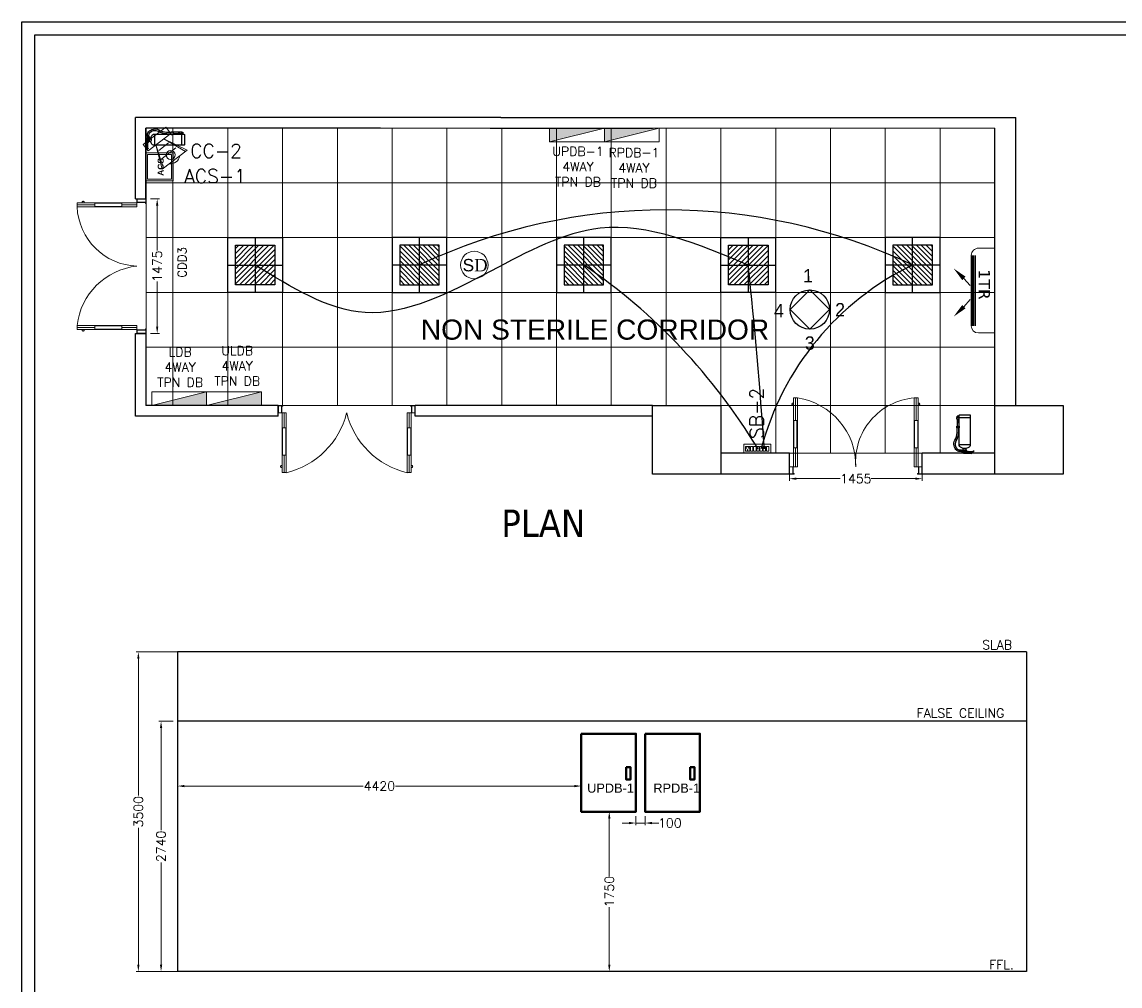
# Model space of a CAD drawing. Header units: millimetres. Extents: x 3552052 to 4144896, y -707811 to -630695.
# Drawn here: x 4033282 to 4045306, y -693168 to -682611 of the extents above; entities that cross this region are included whole.
import ezdxf

# ---------------------------------------------------------------- set-up
doc = ezdxf.new("R2010")
doc.units = ezdxf.units.MM
doc.header["$LTSCALE"] = 6
doc.header["$MEASUREMENT"] = 0
doc.linetypes.add('HIDDEN', pattern=[0.375, 0.25, -0.125])
doc.layers.get('0').update_dxf_attribs({"linetype": 'CONTINUOUS', "lineweight": 0})
doc.layers.get('Defpoints').update_dxf_attribs({"linetype": 'CONTINUOUS', "lineweight": 0})
for name, color, linetype, lineweight in [('1200 Door', 144, 'CONTINUOUS', 0), ('COL', 5, 'CONTINUOUS', 0), ('D.F', 251, 'CONTINUOUS', 0), ('DIM', 7, 'CONTINUOUS', 0), ('Double Leaf Door', 4, 'CONTINUOUS', 0), ('ELE 36W EMERGENCY LIGHT', 5, 'CONTINUOUS', 0), ('ELE 36W LED LIGHT', 6, 'CONTINUOUS', 0), ('ELE-36W EMERGENCY  LED LIGHT', 7, 'CONTINUOUS', 0), ('ELE-36W LED LIGHT', 210, 'CONTINUOUS', 0), ('ELE-4M RAW P.SB', 40, 'CONTINUOUS', 0), ('ELE-4M UPS P.SB', 3, 'CONTINUOUS', 0), ('ELE-6M RAW P.SB', 40, 'HIDDEN', 0), ('ELE-CONDUIT', 5, 'CONTINUOUS', 30), ('ELE-LIGHTING WIRRING', 7, 'CONTINUOUS', 0), ('ELE-SOCKET NMBERING', 7, 'CONTINUOUS', 9), ('ELE. DB', 1, 'CONTINUOUS', 0), ('ELE.DB', 1, 'CONTINUOUS', 0), ('FA-BELOW SMOKE DERECTOR', 1, 'CONTINUOUS', 0), ('FA-FIRE TEXT', 7, 'CONTINUOUS', 0), ('hatch', 252, 'CONTINUOUS', 0), ('HVAC_HI_WALL_1TR', 1, 'CONTINUOUS', 0), ('LV-ACS', 30, 'CONTINUOUS', 0), ('LV.CC CEMARA', 66, 'CONTINUOUS', 0), ('M HVAC HIGH WALL UNIT', 3, 'CONTINUOUS', 0), ('MEP_HVAC_RA_DUCT', 1, 'CONTINUOUS', 0), ('MEP_HVAC_TEXT', 7, 'CONTINUOUS', 0), ('TEXT', 5, 'CONTINUOUS', 0), ('WALL', 8, 'CONTINUOUS', 0)]:
    doc.layers.add(name, color=color, linetype=linetype, lineweight=lineweight)
doc.layers.add('dwgmodels.com', color=250, linetype='CONTINUOUS')
doc.layers.add('ELE-6A AC SOCKET', color=7, linetype='CONTINUOUS', lineweight=0, true_color=0x00ceb6)
doc.layers.add('ELE-LIGHTING WIRING', color=7, linetype='CONTINUOUS', lineweight=0, true_color=0x63d7b6)
doc.styles.add('Annotation', font='tahoma.ttf')
doc.styles.add('ARIAL', font='arial.ttf')
doc.styles.add('PDF Times New Roman', font='times.ttf')
doc.styles.add('ROMANS', font='romans.shx')
doc.styles.get("Standard").update_dxf_attribs({"font": 'SIMPLEX'})
doc.styles.add('VERDANA', font='verdana.ttf')
doc.dimstyles.new('AEPL1', dxfattribs={"dimtxt": 100, "dimasz": 75, "dimexe": 25, "dimexo": 50, "dimtad": 0, "dimdec": 0, "dimtxsty": 'ROMANS', "dimcen": 2.5, "dimclrd": 7, "dimclre": 7, "dimclrt": 7, "dimadec": 0, "dimazin": 0, "dimtfac": 1, "dimtdec": 0, "dimtmove": 0, "dimatfit": 3, "dimfxl": 1, "dimlwd": 0, "dimlwe": 0, "dimarcsym": 0})

# ---------------------------------------------------------------- blocks, each defined once
blk = doc.blocks.new('77')
at = {"layer": 'ELE-4M UPS P.SB', "color": 251, "linetype": 'ByBlock'}
for p, q in [((3576136, -664143), (3576136, -667183)), ((3576736, -664143), (3576736, -667183)), ((3577336, -664143), (3577336, -667183)), ((3577936, -664143), (3577936, -667183)), ((3578536, -664143), (3578536, -667183)), ((3579136, -664143), (3579136, -667183)), ((3579736, -664143), (3579736, -667183)), ((3580336, -664143), (3580336, -667183)), ((3580936, -664143), (3580936, -667183)), ((3581536, -664143), (3581536, -667183)), ((3582136, -664143), (3582136, -667703)), ((3582736, -664143), (3582736, -667703)), ((3583336, -664143), (3583336, -667703)), ((3583936, -664143), (3583936, -667703)), ((3584536, -664143), (3584536, -667703)), ((3575841, -664743), (3585136, -664743)), ((3575841, -665343), (3585136, -665343)), ((3575841, -665943), (3585136, -665943)), ((3575841, -666543), (3585136, -666543)), ((3575841, -667183), (3585136, -667183))]:
    blk.add_line(p, q, dxfattribs=at)
blk.add_lwpolyline([(3585136, -664143), (3575841, -664143), (3575841, -667183), (3582136, -667183), (3582136, -667703), (3585136, -667703)], close=True, dxfattribs=at)
blk = doc.blocks.new('UPS DB')
at = {"layer": 'hatch'}
h = blk.add_hatch(color=3, dxfattribs=at)
h.dxf.hatch_style = 1
h.paths.add_polyline_path([(0, -150), (600, -150), (600, 0)])
at = {"layer": 'ELE. DB', "color": 3}
blk.add_line((600, 0), (0, -150), dxfattribs=at)
blk.add_lwpolyline([(0, 0), (600, 0), (600, -150), (0, -150)], close=True, dxfattribs=at)
blk = doc.blocks.new('FREAWFRED')
at = {"layer": 'ELE.DB'}
h = blk.add_hatch(color=1, dxfattribs=at)
h.dxf.hatch_style = 1
h.paths.add_polyline_path([(150, 0), (150, 600), (0, 600)])
blk.add_line((0, 600), (150, 0), dxfattribs=at)
blk.add_lwpolyline([(0, 0), (0, 600), (150, 600), (150, 0)], close=True, dxfattribs=at)
blk = doc.blocks.new('CC CEMARA')
at = {"layer": 'LV.CC CEMARA', "linetype": 'ByBlock'}
for p, q in [((94.5, -242.4), (18.6, -67.1)), ((18.6, -67.1), (104.2, -230.6)), ((46.7, -104.5), (105.3, -34.9)), ((239.6, -66.6), (64.7, -12.2)), ((232.1, -75.7), (64.7, -12.2)), ((81.3, -159.1), (162.8, -62.4)), ((94.5, -242.4), (239.6, -66.6))]:
    blk.add_line(p, q, dxfattribs=at)
blk.add_lwpolyline([(110.8, 42.8), (66.4, 79.7), (-66.4, -79.7), (-22, -116.7)], close=True, dxfattribs=at)
blk.add_circle((133.5, -123.5), 32.9, dxfattribs=at)
blk.add_arc((131.6, -123.6), 66.7, 275.37023, 5.54124, dxfattribs=at)
blk = doc.blocks.new('*D785')
at = {"layer": 'Defpoints', "color": 0, "transparency": 16777216}
for p in [(4041685, -687447), (4043140, -687447), (4043140, -687612)]:
    blk.add_point(p, dxfattribs=at)
at = {"layer": 'DIM', "color": 7, "lineweight": 0, "transparency": 16777216}
for p, q in [((4041685, -687497), (4041685, -687637)), ((4043140, -687497), (4043140, -687637)), ((4041760, -687612), (4042243, -687612)), ((4043065, -687612), (4042582, -687612))]:
    blk.add_line(p, q, dxfattribs=at)
at = {"layer": 'DIM', "color": 7, "transparency": 16777216}
for points in [[(4041760, -687600), (4041760, -687625), (4041685, -687612)], [(4043065, -687600), (4043065, -687625), (4043140, -687612)]]:
    blk.add_solid(points, dxfattribs=at)
at = {"layer": 'DIM', "color": 7, "lineweight": -3, "transparency": 16777216, "insert": (4042413, -687612), "char_height": 100, "attachment_point": 5, "style": 'ROMANS'}
blk.add_mtext('1455', dxfattribs=at)
blk = doc.blocks.new('1800x80')
at = {"layer": 'Double Leaf Door'}
for points in [[(101770, -25418), (101775, -25418), (101775, -25121), (101770, -25121)], [(101814, -25121), (101809, -25121), (101809, -25418), (101814, -25418)], [(103113, -25121), (103118, -25121), (103118, -25418), (103113, -25418)], [(103157, -25418), (103152, -25418), (103152, -25121), (103157, -25121)]]:
    blk.add_hatch(color=6, dxfattribs=at).paths.add_polyline_path(points)
at = {"layer": 'Double Leaf Door', "color": 8}
for p, q in [((101756, -24985), (101756, -25003)), ((101770, -24983), (101758, -24983)), ((101758, -25005), (101770, -25005)), ((101770, -25582), (101770, -24928)), ((101770, -24928), (101814, -24928)), ((101770, -24983), (101770, -25005)), ((101792, -25121), (101792, -24928)), ((101814, -24928), (101814, -25582)), ((103157, -24928), (103113, -24928)), ((103113, -24928), (103113, -25582)), ((103135, -25121), (103135, -24928)), ((103157, -25582), (103157, -24928)), ((103157, -24983), (103169, -24983)), ((103157, -24983), (103157, -25005)), ((103169, -25005), (103157, -25005)), ((103171, -24985), (103171, -25003)), ((101792, -25582), (101792, -25418)), ((103135, -25582), (103135, -25418)), ((101726, -25582), (101726, -25682)), ((101766, -25582), (101726, -25582)), ((101728, -25584), (101728, -25680)), ((101764, -25584), (101728, -25584)), ((101764, -25679), (101764, -25584)), ((101766, -25677), (101766, -25582)), ((101814, -25582), (101770, -25582)), ((103113, -25582), (103157, -25582)), ((103161, -25677), (103161, -25582)), ((103161, -25582), (103201, -25582)), ((103163, -25679), (103163, -25584)), ((103163, -25584), (103199, -25584)), ((103199, -25584), (103199, -25680)), ((103201, -25582), (103201, -25682)), ((101726, -25682), (101766, -25682)), ((101728, -25680), (101766, -25680)), ((101776, -25679), (101764, -25679)), ((101778, -25677), (101766, -25677)), ((101766, -25680), (101776, -25680)), ((101766, -25682), (101778, -25682)), ((101776, -25680), (101776, -25679)), ((101778, -25682), (101778, -25677)), ((103149, -25682), (103149, -25677)), ((103149, -25677), (103161, -25677)), ((103161, -25682), (103149, -25682)), ((103151, -25680), (103151, -25679)), ((103151, -25679), (103163, -25679)), ((103161, -25680), (103151, -25680)), ((103199, -25680), (103161, -25680)), ((103201, -25682), (103161, -25682))]:
    blk.add_line(p, q, dxfattribs=at)
at = {"layer": 'Double Leaf Door', "color": 6}
for p, q in [((101814, -25121), (101770, -25121)), ((101770, -25121), (101770, -25418)), ((101775, -25418), (101775, -25121)), ((101809, -25418), (101809, -25121)), ((101814, -25418), (101814, -25121)), ((103113, -25418), (103113, -25121)), ((103113, -25121), (103157, -25121)), ((103118, -25418), (103118, -25121)), ((103152, -25418), (103152, -25121)), ((103157, -25121), (103157, -25418)), ((101770, -25418), (101814, -25418)), ((103157, -25418), (103113, -25418))]:
    blk.add_line(p, q, dxfattribs=at)
at = {"layer": 'Double Leaf Door', "color": 6, "ltscale": 100}
for p, q in [((101809, -25121), (101809, -25418)), ((103118, -25121), (103118, -25418))]:
    blk.add_line(p, q, dxfattribs=at)
at = {"layer": 'Double Leaf Door', "color": 6}
for points in [[(101770, -25121), (101770, -25418), (101775, -25418), (101775, -25121), (101770, -25121)], [(101814, -25121), (101814, -25418), (101809, -25418), (101809, -25121), (101814, -25121)], [(103113, -25121), (103113, -25418), (103118, -25418), (103118, -25121), (103113, -25121)], [(103157, -25121), (103157, -25418), (103152, -25418), (103152, -25121), (103157, -25121)]]:
    blk.add_lwpolyline(points, dxfattribs=at)
at = {"layer": 'Double Leaf Door', "ltscale": 5000}
for points in [[(101770, -25121), (101770, -25418), (101775, -25418), (101775, -25121), (101770, -25121)], [(103157, -25121), (103157, -25418), (103152, -25418), (103152, -25121), (103157, -25121)]]:
    blk.add_lwpolyline(points, dxfattribs=at)
at = {"layer": 'Double Leaf Door', "color": 8}
for centre, radius, start, end in [((101756, -24994), 3.72, 90, 270), ((101758, -24985), 1.98, 90, 180), ((101758, -25003), 1.98, 180, 270), ((101732, -25659), 736, 6.0142, 83.5863), ((103143, -25607), 680, 92.5046, 177.8949), ((103169, -24985), 1.98, 0, 90), ((103169, -25003), 1.98, 270, 0), ((103171, -24994), 3.72, 270, 90)]:
    blk.add_arc(centre, radius, start, end, dxfattribs=at)
blk = doc.blocks.new('*D786')
at = {"layer": 'Defpoints', "color": 0, "transparency": 16777216}
for p in [(4034640, -684547), (4034763, -684547), (4034640, -686022)]:
    blk.add_point(p, dxfattribs=at)
at = {"layer": 'DIM', "color": 7, "lineweight": 0, "transparency": 16777216}
for p, q in [((4034690, -684547), (4034788, -684547)), ((4034763, -684622), (4034763, -685115)), ((4034763, -685947), (4034763, -685454)), ((4034690, -686022), (4034788, -686022))]:
    blk.add_line(p, q, dxfattribs=at)
at = {"layer": 'DIM', "color": 7, "transparency": 16777216}
for points in [[(4034750, -684622), (4034775, -684622), (4034763, -684547)], [(4034750, -685947), (4034775, -685947), (4034763, -686022)]]:
    blk.add_solid(points, dxfattribs=at)
at = {"layer": 'DIM', "color": 7, "lineweight": -3, "transparency": 16777216, "insert": (4034763, -685285), "char_height": 100, "attachment_point": 5, "rotation": 90, "style": 'ROMANS'}
blk.add_mtext('1475', dxfattribs=at)
blk = doc.blocks.new('2000x80')
at = {"layer": 'Double Leaf Door'}
for points in [[(104210, -25358), (104215, -25358), (104215, -25061), (104210, -25061)], [(104254, -25061), (104249, -25061), (104249, -25358), (104254, -25358)], [(105533, -25061), (105538, -25061), (105538, -25358), (105533, -25358)], [(105577, -25358), (105572, -25358), (105572, -25061), (105577, -25061)]]:
    blk.add_hatch(color=6, dxfattribs=at).paths.add_polyline_path(points)
at = {"layer": 'Double Leaf Door', "color": 8}
for p, q in [((104196, -24871), (104196, -24888)), ((104210, -24869), (104198, -24869)), ((104210, -25567), (104210, -24813)), ((104210, -24813), (104254, -24813)), ((104210, -24869), (104210, -24890)), ((104232, -25061), (104232, -24813)), ((104254, -24813), (104254, -25567)), ((105577, -24813), (105533, -24813)), ((105533, -24813), (105533, -25567)), ((105555, -25061), (105555, -24813)), ((105577, -25567), (105577, -24813)), ((105577, -24869), (105589, -24869)), ((105577, -24869), (105577, -24890)), ((105591, -24871), (105591, -24888)), ((104198, -24890), (104210, -24890)), ((105589, -24890), (105577, -24890)), ((104232, -25567), (104232, -25358)), ((105555, -25567), (105555, -25358)), ((104166, -25567), (104166, -25647)), ((104206, -25567), (104166, -25567)), ((104168, -25569), (104168, -25645)), ((104204, -25569), (104168, -25569)), ((104204, -25644), (104204, -25569)), ((104206, -25642), (104206, -25567)), ((104254, -25567), (104210, -25567)), ((105533, -25567), (105577, -25567)), ((105581, -25642), (105581, -25567)), ((105581, -25567), (105621, -25567)), ((105583, -25644), (105583, -25569)), ((105583, -25569), (105619, -25569)), ((105619, -25569), (105619, -25645)), ((105621, -25567), (105621, -25647)), ((104166, -25647), (104206, -25647)), ((104168, -25645), (104206, -25645)), ((104216, -25644), (104204, -25644)), ((104218, -25642), (104206, -25642)), ((104206, -25645), (104216, -25645)), ((104206, -25647), (104218, -25647)), ((104216, -25645), (104216, -25644)), ((104218, -25647), (104218, -25642)), ((105569, -25647), (105569, -25642)), ((105569, -25642), (105581, -25642)), ((105581, -25647), (105569, -25647)), ((105571, -25645), (105571, -25644)), ((105571, -25644), (105583, -25644)), ((105581, -25645), (105571, -25645)), ((105619, -25645), (105581, -25645)), ((105621, -25647), (105581, -25647))]:
    blk.add_line(p, q, dxfattribs=at)
at = {"layer": 'Double Leaf Door', "color": 6}
for p, q in [((104254, -25061), (104210, -25061)), ((104210, -25061), (104210, -25358)), ((104215, -25358), (104215, -25061)), ((104249, -25358), (104249, -25061)), ((104254, -25358), (104254, -25061)), ((105533, -25358), (105533, -25061)), ((105533, -25061), (105577, -25061)), ((105538, -25358), (105538, -25061)), ((105572, -25358), (105572, -25061)), ((105577, -25061), (105577, -25358)), ((104210, -25358), (104254, -25358)), ((105577, -25358), (105533, -25358))]:
    blk.add_line(p, q, dxfattribs=at)
at = {"layer": 'Double Leaf Door', "color": 6, "ltscale": 100}
for p, q in [((104249, -25061), (104249, -25358)), ((105538, -25061), (105538, -25358))]:
    blk.add_line(p, q, dxfattribs=at)
at = {"layer": 'Double Leaf Door', "color": 6}
for points in [[(104210, -25061), (104210, -25358), (104215, -25358), (104215, -25061), (104210, -25061)], [(104254, -25061), (104254, -25358), (104249, -25358), (104249, -25061), (104254, -25061)], [(105533, -25061), (105533, -25358), (105538, -25358), (105538, -25061), (105533, -25061)], [(105577, -25061), (105577, -25358), (105572, -25358), (105572, -25061), (105577, -25061)]]:
    blk.add_lwpolyline(points, dxfattribs=at)
at = {"layer": 'Double Leaf Door', "ltscale": 5000}
for points in [[(104210, -25061), (104210, -25358), (104215, -25358), (104215, -25061), (104210, -25061)], [(105577, -25061), (105577, -25358), (105572, -25358), (105572, -25061), (105577, -25061)]]:
    blk.add_lwpolyline(points, dxfattribs=at)
at = {"layer": 'Double Leaf Door', "color": 8}
for centre, radius, start, end in [((104196, -24880), 3.72, 90, 270), ((104198, -24871), 1.98, 90, 180), ((104198, -24888), 1.98, 180, 270), ((104144, -25555), 750, 359.0321, 81.5724), ((105589, -25509), 698, 94.5944, 184.8011), ((105589, -24871), 1.98, 0, 90), ((105589, -24888), 1.98, 270, 0), ((105591, -24880), 3.72, 270, 90)]:
    blk.add_arc(centre, radius, start, end, dxfattribs=at)
blk = doc.blocks.new('1500x80')
at = {"layer": 'Double Leaf Door'}
for points in [[(99336, -25418), (99341, -25418), (99341, -25121), (99336, -25121)], [(99380, -25121), (99375, -25121), (99375, -25418), (99380, -25418)], [(100704, -25121), (100709, -25121), (100709, -25418), (100704, -25418)], [(100748, -25418), (100743, -25418), (100743, -25121), (100748, -25121)]]:
    blk.add_hatch(color=6, dxfattribs=at).paths.add_polyline_path(points)
at = {"layer": 'Double Leaf Door', "color": 8}
for p, q in [((99322, -24985), (99322, -25003)), ((99336, -24983), (99324, -24983)), ((99324, -25005), (99336, -25005)), ((99336, -25582), (99336, -24928)), ((99336, -24928), (99380, -24928)), ((99336, -24983), (99336, -25005)), ((99358, -25121), (99358, -24928)), ((99380, -24928), (99380, -25582)), ((100748, -24928), (100704, -24928)), ((100704, -24928), (100704, -25582)), ((100726, -25121), (100726, -24928)), ((100748, -25582), (100748, -24928)), ((100748, -24983), (100760, -24983)), ((100748, -24983), (100748, -25005)), ((100760, -25005), (100748, -25005)), ((100762, -24985), (100762, -25003)), ((99358, -25582), (99358, -25418)), ((100726, -25582), (100726, -25418)), ((99292, -25582), (99292, -25662)), ((99332, -25582), (99292, -25582)), ((99294, -25584), (99294, -25660)), ((99330, -25584), (99294, -25584)), ((99330, -25659), (99330, -25584)), ((99332, -25657), (99332, -25582)), ((99380, -25582), (99336, -25582)), ((100704, -25582), (100748, -25582)), ((100752, -25657), (100752, -25582)), ((100752, -25582), (100792, -25582)), ((100754, -25659), (100754, -25584)), ((100754, -25584), (100790, -25584)), ((100790, -25584), (100790, -25660)), ((100792, -25582), (100792, -25662)), ((99292, -25662), (99332, -25662)), ((99294, -25660), (99332, -25660)), ((99342, -25659), (99330, -25659)), ((99344, -25657), (99332, -25657)), ((99332, -25660), (99342, -25660)), ((99332, -25662), (99344, -25662)), ((99342, -25660), (99342, -25659)), ((99344, -25662), (99344, -25657)), ((100740, -25662), (100740, -25657)), ((100740, -25657), (100752, -25657)), ((100752, -25662), (100740, -25662)), ((100742, -25660), (100742, -25659)), ((100742, -25659), (100754, -25659)), ((100752, -25660), (100742, -25660)), ((100790, -25660), (100752, -25660)), ((100792, -25662), (100752, -25662))]:
    blk.add_line(p, q, dxfattribs=at)
at = {"layer": 'Double Leaf Door', "color": 6}
for p, q in [((99380, -25121), (99336, -25121)), ((99336, -25121), (99336, -25418)), ((99341, -25418), (99341, -25121)), ((99375, -25418), (99375, -25121)), ((99380, -25418), (99380, -25121)), ((100704, -25418), (100704, -25121)), ((100704, -25121), (100748, -25121)), ((100709, -25418), (100709, -25121)), ((100743, -25418), (100743, -25121)), ((100748, -25121), (100748, -25418)), ((99336, -25418), (99380, -25418)), ((100748, -25418), (100704, -25418))]:
    blk.add_line(p, q, dxfattribs=at)
at = {"layer": 'Double Leaf Door', "color": 6, "ltscale": 100}
for p, q in [((99375, -25121), (99375, -25418)), ((100709, -25121), (100709, -25418))]:
    blk.add_line(p, q, dxfattribs=at)
at = {"layer": 'Double Leaf Door', "color": 6}
for points in [[(99336, -25121), (99336, -25418), (99341, -25418), (99341, -25121), (99336, -25121)], [(99380, -25121), (99380, -25418), (99375, -25418), (99375, -25121), (99380, -25121)], [(100704, -25121), (100704, -25418), (100709, -25418), (100709, -25121), (100704, -25121)], [(100748, -25121), (100748, -25418), (100743, -25418), (100743, -25121), (100748, -25121)]]:
    blk.add_lwpolyline(points, dxfattribs=at)
at = {"layer": 'Double Leaf Door', "ltscale": 5000}
for points in [[(99336, -25121), (99336, -25418), (99341, -25418), (99341, -25121), (99336, -25121)], [(100748, -25121), (100748, -25418), (100743, -25418), (100743, -25121), (100748, -25121)]]:
    blk.add_lwpolyline(points, dxfattribs=at)
at = {"layer": 'Double Leaf Door', "color": 8}
for centre, radius, start, end in [((99322, -24994), 3.72, 90, 270), ((99324, -24985), 1.98, 90, 180), ((99324, -25003), 1.98, 180, 270), ((99176, -25796), 892, 13.906, 76.7864), ((100908, -25796), 892, 103.2136, 166.094), ((100760, -24985), 1.98, 0, 90), ((100760, -25003), 1.98, 270, 0), ((100762, -24994), 3.72, 270, 90)]:
    blk.add_arc(centre, radius, start, end, dxfattribs=at)
blk = doc.blocks.new('HI WALL SPLIT AC UNIT 1TR')
at = {"layer": 'M HVAC HIGH WALL UNIT', "color": 1, "lineweight": 5}
for p, q in [((1294404, -128752), (1294404, -129681)), ((1294404, -128752), (1294584, -128752)), ((1294662, -128831), (1294662, -129602)), ((1294404, -129681), (1294584, -129681))]:
    blk.add_line(p, q, dxfattribs=at)
at = {"layer": 'M HVAC HIGH WALL UNIT', "color": 8, "lineweight": 5}
for p, q in [((1294616, -128831), (1294616, -129602)), ((1294625, -128831), (1294625, -129602)), ((1294637, -128831), (1294637, -129602)), ((1294646, -128831), (1294646, -129602)), ((1294655, -128831), (1294655, -129602))]:
    blk.add_line(p, q, dxfattribs=at)
at = {"layer": 'M HVAC HIGH WALL UNIT', "color": 7, "lineweight": 5}
for p, q in [((1294743, -129040), (1294674, -129117)), ((1294743, -129350), (1294674, -129272))]:
    blk.add_line(p, q, dxfattribs=at)
at = {"layer": 'M HVAC HIGH WALL UNIT', "color": 1, "lineweight": 5}
for centre, start, end in [((1294584, -128831), 0, 90), ((1294584, -129602), 270, 0)]:
    blk.add_arc(centre, 78.8, start, end, dxfattribs=at)
at = {"layer": 'M HVAC HIGH WALL UNIT', "color": 7, "lineweight": 5}
for points in [[(1294761, -129059), (1294725, -129021), (1294856, -128931)], [(1294761, -129331), (1294725, -129369), (1294856, -129459)]]:
    blk.add_solid(points, dxfattribs=at)
blk = doc.blocks.new('light300x600')
at = {"layer": 'ELE-36W LED LIGHT', "lineweight": 25}
for p, q in [((918215, -78407), (918215, -79007)), ((918815, -78407), (918215, -78407)), ((918298, -78491), (918299, -78491)), ((918298, -78544), (918352, -78491)), ((918298, -78597), (918405, -78491)), ((918298, -78650), (918458, -78491)), ((918298, -78703), (918511, -78491)), ((918298, -78756), (918564, -78491)), ((918298, -78809), (918617, -78491)), ((918298, -78862), (918670, -78491)), ((918298, -78916), (918723, -78491)), ((918298, -78491), (918298, -78924)), ((918731, -78491), (918298, -78491)), ((918515, -78407), (918515, -79007)), ((918731, -78924), (918731, -78491)), ((918815, -79007), (918815, -78407)), ((918343, -78924), (918731, -78536)), ((918396, -78924), (918731, -78589)), ((918215, -78707), (918815, -78707)), ((918449, -78924), (918731, -78642)), ((918502, -78924), (918731, -78695)), ((918555, -78924), (918731, -78748)), ((918608, -78924), (918731, -78801)), ((918661, -78924), (918731, -78854)), ((918298, -78924), (918731, -78924)), ((918714, -78924), (918731, -78907)), ((918215, -79007), (918815, -79007))]:
    blk.add_line(p, q, dxfattribs=at)
blk = doc.blocks.new('ELE.EMERGENCY 40W LED LIGHT')
at = {"layer": 'ELE-36W EMERGENCY  LED LIGHT', "lineweight": 25}
h = blk.add_hatch(dxfattribs=at)
h.set_pattern_fill('ANSI31', color=5, scale=300, style=0)
h.paths.add_polyline_path([(-208, -208), (-208, 208), (208, 208), (208, -208)])
for p, q in [((0, 288), (0, -288)), ((-288, 0), (288, 0))]:
    blk.add_line(p, q, dxfattribs=at)
for points in [[(-288, -288), (-288, 288), (288, 288), (288, -288)], [(-208, -208), (-208, 208), (208, 208), (208, -208)]]:
    blk.add_lwpolyline(points, close=True, dxfattribs=at)
blk = doc.blocks.new('FFFF5')
at = {"layer": 'ELE-4M RAW P.SB', "color": 40, "ltscale": 10}
for p, q in [((3582624, -692258), (3582670, -692258)), ((3582624, -692310), (3582624, -692258)), ((3582670, -692310), (3582624, -692310)), ((3582670, -692258), (3582670, -692310))]:
    blk.add_line(p, q, dxfattribs=at)
for points in [[(3582604, -692230), (3582900, -692230), (3582900, -692330), (3582604, -692330)], [(3582678, -692258), (3582705, -692258), (3582705, -692310), (3582678, -692310)], [(3582713, -692258), (3582740, -692258), (3582740, -692310), (3582713, -692310)], [(3582748, -692258), (3582774, -692258), (3582774, -692310), (3582748, -692310)], [(3582782, -692258), (3582809, -692258), (3582809, -692310), (3582782, -692310)]]:
    blk.add_lwpolyline(points, close=True, dxfattribs=at)
for centre, radius, start, end in [((3582634, -692274), 3.1, 87.49, 354.7311), ((3582636, -692272), 2.5, 284.9049, 157.3162), ((3582647, -692297), 3.6, 127.1584, 52.8416), ((3582647, -692293), 2.29, 341.4031, 198.5969), ((3582658, -692272), 2.5, 22.6838, 255.0951), ((3582660, -692274), 3.1, 185.2689, 92.51)]:
    blk.add_arc(centre, radius, start, end, dxfattribs=at)
at = {"layer": 'ELE-6M RAW P.SB', "color": 3, "linetype": 'ByBlock'}
for points in [[(3582817, -692258), (3582844, -692258), (3582844, -692310), (3582817, -692310)], [(3582852, -692258), (3582878, -692258), (3582878, -692310), (3582852, -692310)]]:
    blk.add_lwpolyline(points, close=True, dxfattribs=at)
blk = doc.blocks.new('ACS')
at = {"layer": 'LV-ACS'}
for points in [[(-346, 0), (346, 0), (346, -681), (-346, -681)], [(-306, -40), (306, -40), (306, -641), (-306, -641)]]:
    blk.add_lwpolyline(points, close=True, dxfattribs=at)
at = {"layer": 'LV-ACS', "color": 0, "insert": (-224, -295), "char_height": 150, "width": 1536.56, "attachment_point": 1}
blk.add_mtext('{\\fArial|b1|i0|c0|p34;ACS}', dxfattribs=at)
blk = doc.blocks.new('SMOKE DETECTOR')
at = {"layer": 'FA-BELOW SMOKE DERECTOR', "color": 7}
blk.add_circle((931029, -118294), 166, dxfattribs=at)
at = {"layer": 'FA-BELOW SMOKE DERECTOR', "insert": (930887, -118373), "char_height": 150, "attachment_point": 7, "style": 'PDF Times New Roman'}
blk.add_mtext('{\\fArial|b0|i0|c0|p34;S}D', dxfattribs=at)
blk = doc.blocks.new('*D787')
at = {"layer": 'Defpoints', "color": 0, "transparency": 16777216}
for p in [(4034805, -690269), (4034986, -690269), (4035185, -693009)]:
    blk.add_point(p, dxfattribs=at)
at = {"layer": 'ELE-4M UPS P.SB', "color": 7, "lineweight": 0, "transparency": 16777216}
for p, q in [((4034936, -690269), (4034780, -690269)), ((4034805, -690344), (4034805, -691462)), ((4034805, -692934), (4034805, -691816)), ((4035135, -693009), (4034780, -693009))]:
    blk.add_line(p, q, dxfattribs=at)
at = {"layer": 'ELE-4M UPS P.SB', "color": 7, "transparency": 16777216}
for points in [[(4034793, -690344), (4034818, -690344), (4034805, -690269)], [(4034793, -692934), (4034818, -692934), (4034805, -693009)]]:
    blk.add_solid(points, dxfattribs=at)
at = {"layer": 'ELE-4M UPS P.SB', "color": 7, "lineweight": -3, "transparency": 16777216, "insert": (4034805, -691639), "char_height": 100, "attachment_point": 5, "rotation": 90, "style": 'ROMANS'}
blk.add_mtext('2740', dxfattribs=at)
blk = doc.blocks.new('*D788')
at = {"layer": 'Defpoints', "color": 0, "transparency": 16777216}
for p in [(4034557, -689509), (4035231, -689509), (4035185, -693009)]:
    blk.add_point(p, dxfattribs=at)
at = {"layer": 'ELE-4M UPS P.SB', "color": 7, "lineweight": 0, "transparency": 16777216}
for p, q in [((4035181, -689509), (4034532, -689509)), ((4034557, -689584), (4034557, -691082)), ((4034557, -692934), (4034557, -691436)), ((4035135, -693009), (4034532, -693009))]:
    blk.add_line(p, q, dxfattribs=at)
at = {"layer": 'ELE-4M UPS P.SB', "color": 7, "transparency": 16777216}
for points in [[(4034544, -689584), (4034569, -689584), (4034557, -689509)], [(4034544, -692934), (4034569, -692934), (4034557, -693009)]]:
    blk.add_solid(points, dxfattribs=at)
at = {"layer": 'ELE-4M UPS P.SB', "color": 7, "lineweight": -3, "transparency": 16777216, "insert": (4034557, -691259), "char_height": 100, "attachment_point": 5, "rotation": 90, "style": 'ROMANS'}
blk.add_mtext('3500', dxfattribs=at)
blk = doc.blocks.new('TTTT')
at = {"layer": 'ELE.DB', "color": 3, "lineweight": 50, "ltscale": 10}
for points in [[(3961691, -723386), (3962291, -723386), (3962291, -724241), (3961691, -724241)], [(3962185, -723751), (3962231, -723751), (3962231, -723889), (3962185, -723889)]]:
    blk.add_lwpolyline(points, close=True, dxfattribs=at)
blk = doc.blocks.new('TTTT44')
at = {"layer": 'ELE-CONDUIT', "color": 1, "lineweight": 50, "ltscale": 10}
for points in [[(3962418, -723386), (3963018, -723386), (3963018, -724241), (3962418, -724241)], [(3962912, -723751), (3962958, -723751), (3962958, -723889), (3962912, -723889)]]:
    blk.add_lwpolyline(points, close=True, dxfattribs=at)
blk = doc.blocks.new('*D789')
at = {"layer": 'Defpoints', "color": 0, "transparency": 16777216}
for p in [(4039705, -691259), (4039705, -693009), (4039713, -693009)]:
    blk.add_point(p, dxfattribs=at)
at = {"layer": 'ELE-6A AC SOCKET', "color": 7, "lineweight": 0, "transparency": 16777216}
for p, q in [((4039755, -691259), (4039738, -691259)), ((4039713, -691334), (4039713, -691965)), ((4039713, -692934), (4039713, -692304)), ((4039755, -693009), (4039738, -693009))]:
    blk.add_line(p, q, dxfattribs=at)
at = {"layer": 'ELE-6A AC SOCKET', "color": 7, "transparency": 16777216}
for points in [[(4039701, -691334), (4039726, -691334), (4039713, -691259)], [(4039701, -692934), (4039726, -692934), (4039713, -693009)]]:
    blk.add_solid(points, dxfattribs=at)
at = {"layer": 'ELE-6A AC SOCKET', "color": 7, "lineweight": -3, "transparency": 16777216, "insert": (4039713, -692134), "char_height": 100, "attachment_point": 5, "rotation": 90, "style": 'ROMANS'}
blk.add_mtext('1750', dxfattribs=at)
blk = doc.blocks.new('*D790')
at = {"layer": 'Defpoints', "color": 0, "transparency": 16777216}
for p in [(4039406, -690832), (4034986, -690915), (4034986, -690978)]:
    blk.add_point(p, dxfattribs=at)
at = {"layer": 'ELE-6A AC SOCKET', "color": 7, "lineweight": 0, "transparency": 16777216}
for p, q in [((4039406, -690882), (4039406, -691003)), ((4034986, -690965), (4034986, -691003)), ((4035061, -690978), (4037019, -690978)), ((4039331, -690978), (4037372, -690978))]:
    blk.add_line(p, q, dxfattribs=at)
at = {"layer": 'ELE-6A AC SOCKET', "color": 7, "transparency": 16777216}
for points in [[(4035061, -690966), (4035061, -690991), (4034986, -690978)], [(4039331, -690966), (4039331, -690991), (4039406, -690978)]]:
    blk.add_solid(points, dxfattribs=at)
at = {"layer": 'ELE-6A AC SOCKET', "color": 7, "lineweight": -3, "transparency": 16777216, "insert": (4037196, -690978), "char_height": 100, "attachment_point": 5, "style": 'ROMANS'}
blk.add_mtext('4420', dxfattribs=at)
blk = doc.blocks.new('*D791')
at = {"layer": 'Defpoints', "color": 0, "transparency": 16777216}
for p in [(4040005, -691259), (4040105, -691259), (4040105, -691383)]:
    blk.add_point(p, dxfattribs=at)
at = {"layer": 'ELE-6A AC SOCKET', "color": 7, "lineweight": 0, "transparency": 16777216}
for p, q in [((4039930, -691383), (4039855, -691383)), ((4040005, -691309), (4040005, -691408)), ((4040005, -691383), (4040105, -691383)), ((4040105, -691309), (4040105, -691408)), ((4040180, -691383), (4040255, -691383))]:
    blk.add_line(p, q, dxfattribs=at)
at = {"layer": 'ELE-6A AC SOCKET', "color": 7, "transparency": 16777216}
for points in [[(4039930, -691371), (4039930, -691396), (4040005, -691383)], [(4040180, -691371), (4040180, -691396), (4040105, -691383)]]:
    blk.add_solid(points, dxfattribs=at)
at = {"layer": 'ELE-6A AC SOCKET', "color": 7, "lineweight": -3, "transparency": 16777216, "insert": (4040377, -691383), "char_height": 100, "attachment_point": 5, "style": 'ROMANS'}
blk.add_mtext('100', dxfattribs=at)
blk = doc.blocks.new('Fire Extinguisher_side_dwgmodels.com')
at = {"color": 0}
for p, q in [((-35, 403), (-24, 403)), ((-35, 403), (-35, 387)), ((-35, 401), (-24, 401)), ((-35, 400), (-24, 400)), ((-35, 391), (-24, 391)), ((-35, 390), (-24, 390)), ((-35, 387), (-24, 387)), ((-19, 401), (-14, 401)), ((-19, 401), (-19, 389)), ((-19, 389), (-14, 389)), ((-16, 384), (16, 384)), ((-16, 384), (-16, 368)), ((-15, 419), (73, 426)), ((-15, 419), (-14, 403)), ((-15, 387), (15, 387)), ((-15, 386), (-15, 384)), ((-15, 386), (15, 386)), ((-13, 405), (-14, 411)), ((12, 403), (-14, 403)), ((-14, 387), (-14, 403)), ((-10, 407), (11, 406)), ((-9, 405), (-10, 407)), ((-10, 405), (11, 404)), ((-3, 397), (-5, 398)), ((3, 397), (5, 398)), ((11, 408), (10, 408)), ((10, 408), (11, 408)), ((11, 406), (16, 406)), ((12, 404), (37, 403)), ((14, 403), (12, 403)), ((14, 400), (14, 403)), ((14, 387), (14, 399)), ((15, 386), (15, 384)), ((16, 384), (16, 368)), ((18, 411), (18, 408)), ((18, 410), (38, 409)), ((20, 414), (36, 416)), ((36, 416), (77, 422)), ((-60, 326), (60, 326)), ((-83, 27), (-83, 28)), ((-69, 28), (-83, 28)), ((-83, 27), (-69, 27)), ((-82, 27), (-82, 16)), ((-82, 18), (-70, 18)), ((-70, 16), (-82, 16)), ((-70, 27), (-70, 16)), ((-69, 27), (-69, 28)), ((-60, 30), (60, 30))]:
    blk.add_line(p, q, dxfattribs=at)
for points in [[(-35, 402), (-38, 402), (-43, 403, 0.221592), (-86, 392, 0.368254), (-108, 279, -0.110132), (-83, 196, -0.031281), (-83, 144, 1.053637)], [(-35, 389), (-38, 389), (-48, 388, 0.176974), (-76, 380, 0.368254), (-94, 287, -0.110132), (-67, 197, -0.030795), (-67, 144, -0.030795)], [(-16, 368, 0.097205), (-47, 355, 0.239427), (-60, 336), (-60, 144)], [(-60, 124), (-60, 3, 0.224832), (-57, 0), (57, 0, 0.224832), (60, 3), (60, 336, 0.239427), (47, 355, 0.097205), (16, 368)], [(1, 391), (0, 400, 0.921151), (0, 400), (-1, 391)], [(38, 403), (84, 402, -0.246805), (95, 396, 0.43613), (98, 396, 0.479518), (90, 406), (39, 409)], [(-58, 144), (-86, 144, 0.414214), (-88, 142), (-88, 126, 0.414214), (-86, 124), (-58, 124)], [(-69, 28, 0.414214), (-66, 31), (-66, 50), (-86, 50), (-86, 31, 0.414214), (-83, 28)]]:
    blk.add_lwpolyline(points, format="xyb", dxfattribs=at)
blk.add_lwpolyline([(-58, 144), (-58, 124)], dxfattribs=at)
for centre, radius in [((-11, 405), 0.818), ((0, 395), 8), ((0, 395), 7.35)]:
    blk.add_circle(centre, radius, dxfattribs=at)
for centre, radius, start, end in [((-24, 396), 7.45, 50.2127, 88.8117), ((-24, 403), 1.98, 271.9881, 358.9526), ((-26, 395), 5.13, 297.4534, 62.5466), ((-24, 388), 1.98, 1.0474, 88.0119), ((-24, 395), 7.45, 271.1883, 309.7873), ((-15, 386), 0.8, 90, 270), ((-11, 405), 1.96, 184.1612, 4.1612), ((0, 395), 5.65, 31.9163, 148.0837), ((0, 395), 3.41, 97.2416, 148.0837), ((0, 390), 1.22, 124.6063, 55.8009), ((0, 395), 3.41, 31.9163, 83.9526), ((10, 408), 0.343, 90, 270), ((25, 408), 14, 181.0255, 178.2204), ((25, 408), 13.6, 181.0585, 178.1631), ((11, 408), 0.343, 270, 90), ((15, 386), 0.8, 270, 90), ((16, 408), 2.4, 266.9201, 4.1612), ((21, 411), 2.4, 97.9905, 184.1612), ((73, 422), 4, 4.1612, 94.1612), ((-2952, 155), 2870, 357.8899, 359.3758), ((-2950, 155), 2884, 357.9004, 359.3789)]:
    blk.add_arc(centre, radius, start, end, dxfattribs=at)
blk.add_ellipse((0, 368), major_axis=(-16, 0), ratio=0.208077, start_param=0, end_param=3.141593, dxfattribs=at)

msp = doc.modelspace()

# ---------------------------------------------------------------- linework, layer by layer
at = {"color": 7, "lineweight": 30}
for points in [[(4056304.2, -682610.8), (4056304.2, -702280.2), (4033282, -702280.2), (4033282, -682610.8)], [(4056161.8, -682753.3), (4056161.8, -702137.8), (4033424.5, -702137.8), (4033424.5, -682753.3)], [(4041909.4, -685545.8), (4041694.9, -685760.2), (4041909.4, -685974.7), (4042123.8, -685760.2), (4041909.4, -685545.8)]]:
    msp.add_lwpolyline(points, close=True, dxfattribs=at)
at = {"lineweight": -3}
msp.add_circle((4041909.4, -685760.2), 214.4, dxfattribs=at)
at = {"layer": 'COL', "color": 7, "lineweight": 30, "elevation": 0}
msp.add_lwpolyline([(4040185.2, -686812.3), (4040935.2, -686812.3), (4040935.2, -687562.3), (4040185.2, -687562.3)], close=True, dxfattribs=at)
at = {"layer": 'D.F', "color": 7, "lineweight": 30}
msp.add_lwpolyline([(4043935.2, -686812.4), (4044685.2, -686812.4), (4044685.2, -687562.4), (4043935.2, -687562.4)], close=True, dxfattribs=at)
at = {"layer": 'ELE-LIGHTING WIRING', "lineweight": -3}
for centre, radius, start, end in [((4040335.2, -691007.7), 6339.2, 64.79102, 115.20898), ((4035776.6, -690646.2), 6501.1, 31.11722, 55.75299), ((4044389.5, -688077), 3114.6, 115.7758, 165.29777)]:
    msp.add_arc(centre, radius, start, end, dxfattribs=at)
at = {"layer": 'ELE-LIGHTING WIRING', "color": 254, "lineweight": -3, "true_color": 0xdebad0}
msp.add_arc((3987232.5, -691018), 54307.5, 3.93993, 6.07325, dxfattribs=at)
msp.add_spline([(4041235.2, -685272.3), (4039614.3, -684870), (4038417.3, -685338.6), (4037039.7, -685792.2), (4035835.2, -685272.3)], degree=3, dxfattribs=at)
at = {"layer": 'MEP_HVAC_RA_DUCT', "color": 7, "lineweight": 30}
for p, q in [((4034985.6, -689509.2), (4034985.6, -693009.2)), ((4044280.6, -689509.2), (4044280.6, -693009.2))]:
    msp.add_line(p, q, dxfattribs=at)
for points in [[(4044280.6, -689509.2), (4034985.6, -689509.2)], [(4037295.6, -690269.2), (4034985.6, -690269.2)], [(4044280.6, -690269.2), (4037295.6, -690269.2)], [(4044280.6, -693009.2), (4034985.6, -693009.2)]]:
    msp.add_lwpolyline(points, dxfattribs=at)
at = {"layer": 'WALL', "color": 7, "lineweight": 30}
for p, q in [((4034525.2, -684547.3), (4034525.2, -683657.3)), ((4038525.3, -683657.3), (4034525.2, -683657.3)), ((4038525.3, -683657.3), (4044165.2, -683657.3)), ((4044165.2, -686812.4), (4044165.2, -683657.3)), ((4034640.2, -684547.3), (4034640.2, -683772.3)), ((4037207.3, -683772.3), (4034640.2, -683772.3)), ((4038410.3, -683772.3), (4040185.2, -683772.3)), ((4043935.2, -686812.4), (4043935.2, -683772.3)), ((4034525.2, -684547.3), (4034640.2, -684547.3)), ((4034525.2, -686927.3), (4034525.2, -686022.3)), ((4034525.2, -686022.3), (4034640.2, -686022.3)), ((4034640.2, -686022.3), (4034640.2, -686812.3)), ((4036087.5, -686812.3, 0), (4034640.2, -686812.3)), ((4036087.5, -686927.3, 0), (4036087.5, -686812.3, 0)), ((4037587.5, -686927.3, 0), (4037587.5, -686812.3, 0)), ((4040185.2, -686812.3, 0), (4037587.5, -686812.3, 0)), ((4036087.5, -686927.3, 0), (4034525.2, -686927.3)), ((4040185.2, -686927.3, 0), (4037587.5, -686927.3, 0)), ((4041685.2, -687332.4), (4040935.2, -687332.4)), ((4041685.2, -687332.4), (4040935.2, -687332.4)), ((4041685.2, -687562.4), (4041685.2, -687332.4)), ((4041685.2, -687562.4), (4041685.2, -687332.4)), ((4043140.2, -687562.4), (4043140.2, -687332.4)), ((4043935.2, -687332.4), (4043140.2, -687332.4)), ((4043140.2, -687562.4), (4043140.2, -687332.4)), ((4043935.2, -687332.4), (4043140.2, -687332.4)), ((4041685.2, -687562.4), (4040935.2, -687562.4)), ((4043935.2, -687562.4), (4043140.2, -687562.4))]:
    msp.add_line(p, q, dxfattribs=at)

# ---------------------------------------------------------------- block references
at = {"layer": 'Double Leaf Door', "color": 251, "lineweight": -3}
for name, p, rotation in [('1800x80', (4008958.3, -787748.5), 90), ('1500x80', (4136879.5, -712474.1, 0), 180)]:
    msp.add_blockref(name, p, dxfattribs=dict(at, rotation=rotation))
msp.add_blockref('2000x80', (3937519.3, -661915.2), dxfattribs=at)
at = {"layer": 'dwgmodels.com', "color": 1, "xscale": -1}
for p, rotation in [((4035060.2, -683900.9), 90), ((4043605.9, -686912.1), 180)]:
    msp.add_blockref('Fire Extinguisher_side_dwgmodels.com', p, dxfattribs=dict(at, rotation=rotation))
at = {"layer": 'ELE 36W EMERGENCY LIGHT', "lineweight": -3, "xscale": 1.041666666677768, "yscale": 1.041666666677768, "zscale": 1.041666666677768}
for p in [(4035835.2, -685272.3), (4041235.2, -685272.3)]:
    msp.add_blockref('ELE.EMERGENCY 40W LED LIGHT', p, dxfattribs=at)
at = {"layer": 'ELE 36W LED LIGHT', "lineweight": -3, "rotation": 89.9999999995464}
for p in [(3958927.8, -1603787), (3960727.8, -1603787), (3964327.8, -1603787)]:
    msp.add_blockref('light300x600', p, dxfattribs=at)
at = {"layer": 'ELE-4M UPS P.SB', "color": 7, "lineweight": -3}
msp.add_blockref('77', (458799.6, -19629.1), dxfattribs=at)
at = {"layer": 'ELE-4M UPS P.SB', "color": 0, "lineweight": -3}
msp.add_blockref('FFFF5', (458581.2, 4997.5), dxfattribs=at)
at = {"layer": 'ELE. DB', "lineweight": -3, "rotation": 179.9999999999998}
msp.add_blockref('UPS DB', (4039660.3, -683922.3), dxfattribs=at)
at = {"layer": 'ELE. DB', "lineweight": -3}
msp.add_blockref('UPS DB', (4035303.4, -686662.3, 0), dxfattribs=at)
at = {"layer": 'ELE. DB', "color": 0, "lineweight": -3}
for name, p in [('TTTT', (77714.6, 32981.4)), ('TTTT44', (77687.1, 32981.4))]:
    msp.add_blockref(name, p, dxfattribs=at)
at = {"layer": 'ELE.DB', "lineweight": -3}
for p, rotation in [((4040260.3, -683922.2), 90), ((4034703.4, -686662.4, 0), 270)]:
    msp.add_blockref('FREAWFRED', p, dxfattribs=dict(at, rotation=rotation))
at = {"layer": 'FA-BELOW SMOKE DERECTOR', "color": 6, "lineweight": -3, "xscale": 0.9035551315104862, "yscale": 0.9035551315104862, "zscale": 0.9035551315104862}
msp.add_blockref('SMOKE DETECTOR', (3196999.4, -578387.2), dxfattribs=at)
at = {"layer": 'HVAC_HI_WALL_1TR', "lineweight": -3, "rotation": 179.9935877759083}
msp.add_blockref('HI WALL SPLIT AC UNIT 1TR', (5338325, -814913.7), dxfattribs=at)
at = {"layer": 'LV-ACS', "color": 0, "lineweight": -3, "xscale": 0.4402729995893681, "yscale": 0.4402729995893681, "zscale": 0.4402729995893681, "rotation": 89.99999999999999}
msp.add_blockref('ACS', (4034638.2, -684196.9), dxfattribs=at)
at = {"layer": 'LV.CC CEMARA', "lineweight": -3, "xscale": -1.5, "yscale": 1.5, "zscale": 1.5, "rotation": 87.26239588884246}
msp.add_blockref('CC CEMARA', (4034735, -683857.6), dxfattribs=at)

# ---------------------------------------------------------------- texts
at = {"lineweight": -3, "ltscale": 0.1, "char_height": 136.805, "width": 184.566, "attachment_point": 5, "rotation": 0.1103}
for s, insert in [('\\pxqc;{\\F.shx.shx;\\H1.0669x;1}', (4041890, -685389.8)), ('\\pxqc;{\\F.shx.shx.shx.shx;\\H1.0669x;4}', (4041571.6, -685771.7)), ('\\pxqc;{\\F.shx.shx.shx;\\H1.0669x;2}', (4042240.5, -685761.9)), ('\\pxqc;{\\F.shx.shx.shx.shx;\\H1.0669x;3}', (4041908.8, -686128.2))]:
    msp.add_mtext(s, dxfattribs=dict(at, insert=insert))
at = {"lineweight": -3, "insert": (4041229.6, -687950), "char_height": 300, "width": 2697.906, "attachment_point": 3, "style": 'Annotation'}
msp.add_mtext('\\pxql;PLAN', dxfattribs=at)
at = {"layer": '1200 Door', "color": 251, "lineweight": -3, "style": 'ROMANS'}
msp.add_text('CDD3', height=94.18, rotation=90, dxfattribs=at).set_placement((4035082, -685411.3, -35804.4))
at = {"layer": 'ELE-LIGHTING WIRRING', "color": 200, "lineweight": -3, "insert": (4041251.4, -687175.7), "char_height": 150, "width": 349.838, "attachment_point": 1, "rotation": 90, "style": 'ROMANS'}
msp.add_mtext('{\\C256;SB-2}', dxfattribs=at)
at = {"layer": 'ELE-SOCKET NMBERING', "color": 0, "lineweight": -3, "char_height": 100.004, "width": 2358.602, "attachment_point": 1, "style": 'Annotation'}
for s, insert in [('{\\Fromans|c0;SLAB}', (4043797.3, -689381.8)), ('{\\Fromans|c0;FALSE CEILING }', (4043079.1, -690129.1)), ('{\\Fromans|c0;FFL.}', (4043872.5, -692884.2))]:
    msp.add_mtext(s, dxfattribs=dict(at, insert=insert))
at = {"layer": 'ELE.DB', "color": 0, "lineweight": -3, "char_height": 100, "attachment_point": 1}
for s, insert, width in [('\\pxqc;{\\Fromans|c0;UPDB-1 4WAY TPN DB}', (4039060.4, -683978.1), 620.822), ('\\pxqc;{\\Fromans|c0;RPDB-1 4WAY TPN DB}', (4039647.8, -683992.1), 671.872), ('\\pxqc;{\\Fromans|c0;LDB 4WAY TPN DB}', (4034678.4, -686174), 671.872), ('\\pxqc;{\\Fromans|c0;ULDB 4WAY TPN DB}', (4035328.5, -686159.9), 620.822)]:
    msp.add_mtext(s, dxfattribs=dict(at, insert=insert, width=width))
at = {"layer": 'FA-FIRE TEXT', "color": 200, "lineweight": -3, "char_height": 150, "width": 349.838, "attachment_point": 1, "style": 'ROMANS'}
for s, insert in [('{\\C256;CC-2}', (4035124.7, -683947.4)), ('{\\C256;ACS-1}', (4035059.2, -684224.3))]:
    msp.add_mtext(s, dxfattribs=dict(at, insert=insert))
at = {"layer": 'MEP_HVAC_TEXT', "color": 0, "lineweight": -3, "insert": (4043882.4, -685652.2), "char_height": 125, "attachment_point": 3, "rotation": 269.99312, "style": 'VERDANA'}
msp.add_mtext_dynamic_manual_height_columns('{\\C256;1TR}', width=1718.699, gutter_width=750, heights=[0], dxfattribs=at)
at = {"layer": 'TEXT', "lineweight": -3, "ltscale": 10, "char_height": 100, "width": 405.606, "attachment_point": 1}
for s, insert in [('{\\fArial|b0|i0|c0|p34;\\C0;UPDB-1}', (4039470.9, -690950.6)), ('{\\fArial|b0|i0|c0|p34;\\C0;RPDB-1}', (4040195.7, -690950.6))]:
    msp.add_mtext(s, dxfattribs=dict(at, insert=insert))
at = {"layer": 'WALL', "color": 251, "lineweight": -3, "insert": (4039557, -685981.1), "char_height": 220.414, "width": 4941.395, "attachment_point": 5, "style": 'ARIAL'}
msp.add_mtext('NON STERILE CORRIDOR', dxfattribs=at)

# ---------------------------------------------------------------- dimensions: what is measured, and where the dimension line sits
at = {"layer": 'DIM', "color": 251, "lineweight": -3}
dim = msp.add_linear_dim(base=(4034762.9, -684547.3), p1=(4034640.2, -686022.3), p2=(4034640.2, -684547.3), angle=90, dimstyle='AEPL1', dxfattribs=at)
dim.commit()
dim.dimension.update_dxf_attribs({"geometry": '*D786', "text_midpoint": (4034762.9, -685284.8)})
dim = msp.add_linear_dim(base=(4043140.2, -687612.4), p1=(4041685.2, -687447.4), p2=(4043140.2, -687447.4), dimstyle='AEPL1', dxfattribs=at)
dim.commit()
dim.dimension.update_dxf_attribs({"geometry": '*D785', "text_midpoint": (4042412.7, -687612.4), "dimtype": 160})
at = {"layer": 'ELE-4M UPS P.SB', "color": 0, "lineweight": -3}
for base, p2, picture, middle in [((4034556.9, -689509.2), (4035231.5, -689509.2), '*D788', (4034556.9, -691259.2)), ((4034805.4, -690269.2), (4034985.6, -690269.2), '*D787', (4034805.4, -691639.2))]:
    dim = msp.add_linear_dim(base=base, p1=(4035185, -693009.2), p2=p2, angle=90, dimstyle='AEPL1', dxfattribs=at)
    dim.commit()
    dim.dimension.update_dxf_attribs({"geometry": picture, "text_midpoint": middle, "dimtype": 160})
at = {"layer": 'ELE-6A AC SOCKET', "color": 0, "lineweight": -3}
for base, p1, p2, picture, middle in [((4034985.6, -690978.2), (4039405.6, -690831.7), (4034985.6, -690915.5), '*D790', (4037195.6, -690978.2)), ((4040105.1, -691383.3), (4040005.1, -691259.2), (4040105.1, -691259.2), '*D791', (4040377.2, -691383.3))]:
    dim = msp.add_linear_dim(base=base, p1=p1, p2=p2, dimstyle='AEPL1', dxfattribs=at)
    dim.commit()
    dim.dimension.update_dxf_attribs({"geometry": picture, "text_midpoint": middle})
dim = msp.add_linear_dim(base=(4039713.3, -693009.2), p1=(4039705.4, -691259.2), p2=(4039705.4, -693009.2), angle=90, dimstyle='AEPL1', dxfattribs=at)
dim.commit()
dim.dimension.update_dxf_attribs({"geometry": '*D789', "text_midpoint": (4039713.3, -692134.2)})

doc.saveas('drawing.dxf')
